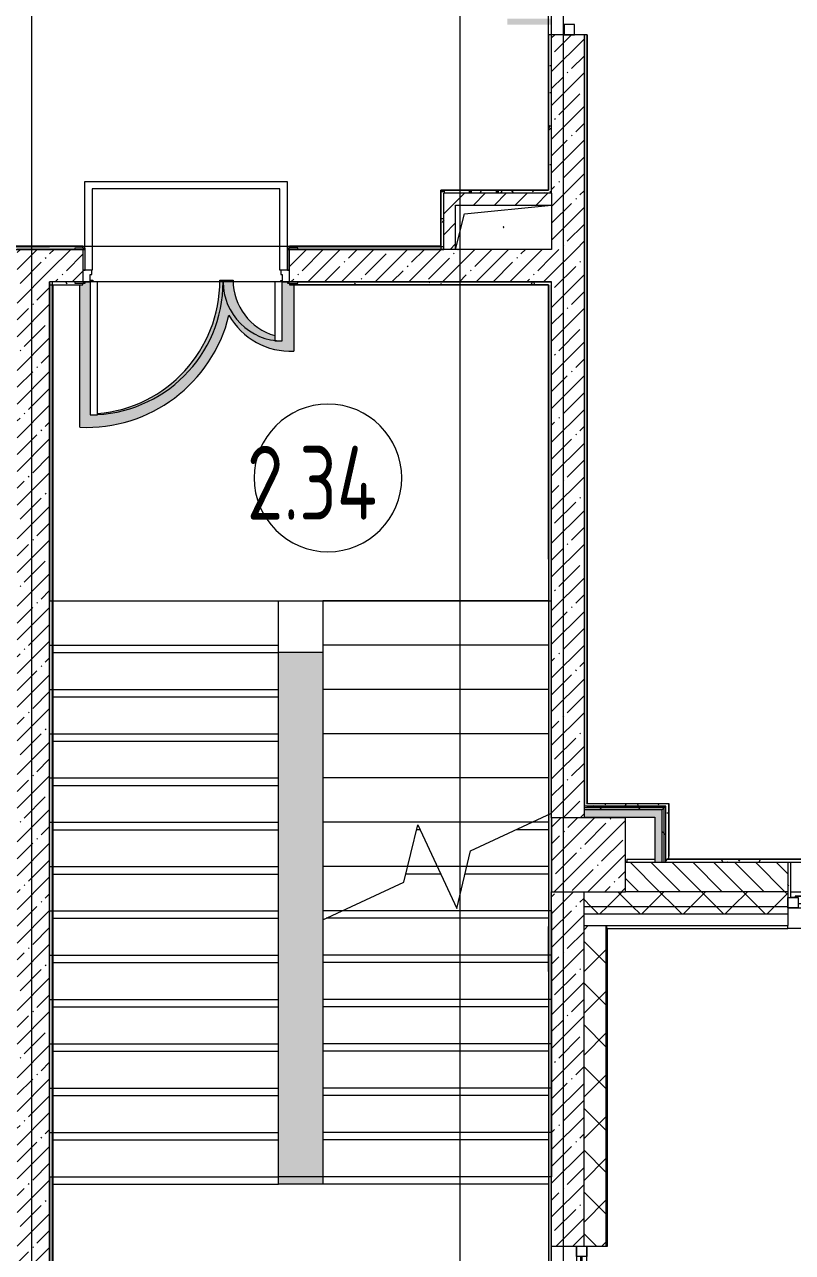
# Model space of a CAD drawing. Header units: millimetres. Extents: x -1113 to 415037, y -3642 to 354837.
# Drawn here: x 220682 to 225883, y 1107 to 9422 of the extents above; entities that cross this region are included whole.
import ezdxf

# ---------------------------------------------------------------- set-up
doc = ezdxf.new("R2010")
doc.units = ezdxf.units.MM
for name, color, linetype, lineweight in [('A-AREA-BNDY', 7, 'Continuous', 5), ('A-AREA-IDEN', 7, 'Continuous', 9), ('A-FLOR', 7, 'Continuous', 9), ('A-GENM', 7, 'Continuous', 9), ('A-GLAZ', 7, 'Continuous', 9), ('A-GLAZ-1', 7, 'Continuous', 5), ('A-GLAZ-CWMG', 7, 'Continuous', 9), ('A-GLAZ-CWMG-1', 7, 'Continuous', 20), ('A-WALL', 7, 'Continuous', 5), ('I-WALL', 7, 'Continuous', 5), ('S-COLS', 7, 'Continuous', 9), ('S-COLS-1', 7, 'Continuous', 5), ('S-STRS', 7, 'Continuous', 9), ('S-STRS-MBND', 7, 'Continuous', 9), ('Оси', 7, 'Continuous', 9)]:
    doc.layers.add(name, color=color, linetype=linetype, lineweight=lineweight)
doc.layers.add('A-AREA-PATT-2', color=7, linetype='Continuous', lineweight=5, true_color=0xcde0ef, transparency=1)
doc.layers.add('A-FLOR-PATT-1', color=7, linetype='Continuous', lineweight=9, true_color=0xeef6ff, transparency=0.5)
for name, color, linetype, lineweight, true_color in [('A-DOOR-1', 7, 'Continuous', 5, 0xc0c0c0), ('A-DOOR-FRAM-1', 7, 'Continuous', 5, 0xc0c0c0), ('A-WALL-1', 9, 'Continuous', 5, 0x808080), ('A-WALL-FNSH-1', 9, 'Continuous', 5, 0x808080)]:
    doc.layers.add(name, color=color, linetype=linetype, lineweight=lineweight, true_color=true_color)
doc.styles.add('СПДС', font='ГОСТ тип А.ttf', dxfattribs={"width": 0.9})
pattern_1 = [(45, (148772.12, -1e-08), (-141.42136, 141.42136), []), (135, (148772.12, -1e-08), (-141.42136, -141.42136), [])]
pattern_2 = [(45, (148772.12, -1e-08), (-114.04925, 114.04925), []), (45, (148886.17, -1e-08), (-114.04925, 114.04925), [201.612, -40.322, 6.706, -33.617])]
pattern_3 = [(45, (148772.12, -1e-08), (-70.71068, 70.71068), [])]
pattern_4 = [(0, (148772.123, -1e-08), (243.84, 60.96), [20.117, -162.763, 20.117, -162.763, -975.36]), (0, (148772.123, -1e-08), (243.84, 60.96), [-365.76, 20.117, -345.643, 20.117, -162.763, -426.72]), (0, (148772.123, -1e-08), (243.84, 60.96), [-914.4, 20.117, -101.803, 20.117, -284.683]), (120, (148863.563, 30.48), (-174.71291, 180.691634), [20.117, -162.763, 20.117, -162.763, -975.36]), (120, (148863.563, 30.48), (-174.71291, 180.691634), [-365.76, 20.117, -345.643, 20.117, -162.763, -426.72]), (120, (148863.563, 30.48), (-174.71291, 180.691634), [-914.4, 20.117, -101.803, 20.117, -284.683]), (240, (148894.043, 152.4), (-69.12709, -241.651634), [20.117, -162.763, 20.117, -162.763, -975.36]), (240, (148894.043, 152.4), (-69.12709, -241.651634), [-365.76, 20.117, -345.643, 20.117, -162.763, -426.72]), (240, (148894.043, 152.4), (-69.12709, -241.651634), [-914.4, 20.117, -101.803, 20.117, -284.683])]
pattern_5 = [(45, (148772.12, -1e-08), (-212.132, 212.132), []), (135, (148772.12, -1e-08), (-212.132, -212.132), [])]

# ---------------------------------------------------------------- blocks, each defined once
blk = doc.blocks.new('BSC_Колонна _Прямоугольная - 500х500-V291-Объем проектирования 2 этажа')
at = {"layer": 'S-COLS-1'}
h = blk.add_hatch(dxfattribs=at)
h.set_pattern_fill('FP_17', color=256, style=0, pattern_type=2)
h.set_pattern_definition([(45, (-75730, -3800), (-114.04925, 114.04925), []), (45, (-75615.95, -3800), (-114.04925, 114.04925), [201.613, -40.323, 6.706, -33.617])])
h.paths.add_polyline_path([(-30, -250), (250, -250), (250, 250), (-250, 250), (-250, -250), (-42.6, -250)])
for p, q in [((250, 250), (-250, 250)), ((-250, 250), (-250, -250)), ((250, -250), (250, 250)), ((-250, -250), (250, -250))]:
    blk.add_line(p, q, dxfattribs=at)
blk = doc.blocks.new('110_Дверь_СКБ_2Ст - Д-1 Лестничная клетка EIS60-24319353-Объем проектирования 2 этажа')
at = {"layer": 'A-DOOR-1'}
for p, q in [((662.5, 1010), (612.5, 1010)), ((612.5, 1010), (612.5, 110)), ((662.5, 110), (662.5, 1010)), ((-637.5, 510), (-637.5, 110)), ((-587.5, 510), (-637.5, 510)), ((-587.5, 110), (-587.5, 510)), ((-637.5, 110), (-587.5, 110)), ((612.5, 110), (662.5, 110))]:
    blk.add_line(p, q, dxfattribs=at)
for centre, radius, start, end in [((662.5, 110), 900, 90, 180), ((-637.5, 110), 400, 360, 90)]:
    blk.add_arc(centre, radius, start, end, dxfattribs=at)
at = {"layer": 'A-DOOR-FRAM-1'}
for p, q in [((-672.5, 118), (-742.5, 118)), ((-742.5, 118), (-742.5, 110)), ((-742.5, 110), (-672.5, 110)), ((-637.5, 110), (-687.5, 110)), ((-687.5, 110), (-687.5, 30)), ((-672.5, 110), (-672.5, 118)), ((-637.5, 60), (-637.5, 110)), ((662.5, 110), (662.5, 60)), ((712.5, 110), (662.5, 110)), ((767.5, 118), (697.5, 118)), ((697.5, 118), (697.5, 110)), ((697.5, 110), (767.5, 110)), ((712.5, 30), (712.5, 110)), ((767.5, 110), (767.5, 118)), ((-687.5, 30), (-627.5, 30)), ((-672.5, 30), (-687.5, 30)), ((-687.5, 30), (-687.5, -110)), ((-672.5, -110), (-672.5, 30)), ((-627.5, 60), (-637.5, 60)), ((-627.5, 30), (-627.5, 60)), ((662.5, 60), (652.5, 60)), ((652.5, 60), (652.5, 30)), ((652.5, 30), (712.5, 30)), ((712.5, 30), (697.5, 30)), ((697.5, 30), (697.5, -110)), ((712.5, -110), (712.5, 30)), ((-672.5, -110), (-742.5, -110)), ((-742.5, -110), (-742.5, -118)), ((-742.5, -118), (-672.5, -118)), ((-687.5, -110), (-672.5, -110)), ((-672.5, -118), (-672.5, -110)), ((697.5, -110), (712.5, -110)), ((767.5, -110), (697.5, -110)), ((697.5, -110), (697.5, -118)), ((697.5, -118), (767.5, -118)), ((767.5, -118), (767.5, -110))]:
    blk.add_line(p, q, dxfattribs=at)
blk = doc.blocks.new('120_Окно_СКБ_1Ст - 120_Окно_СКБ_1Ст 900х2500_h_-19906150-Объем проектирования 2 этажа')
at = {"layer": 'A-GLAZ'}
for p, q in [((-450, -75), (-450, -5)), ((-450, -5), (-380, -5)), ((-380, -75), (-450, -75)), ((-380, -75), (-400, -75)), ((-400, -75), (-400, -85)), ((-380, -5), (-380, -75)), ((380, -35), (-380, -35)), ((-380, -35), (-380, -75)), ((-330, -85), (-330, -35)), ((330, -85), (330, -35)), ((380, -75), (380, -5)), ((380, -5), (450, -5)), ((380, -75), (380, -35)), ((450, -75), (380, -75)), ((400, -75), (380, -75)), ((400, -85), (400, -75)), ((450, -5), (450, -75)), ((-400, -85), (400, -85)), ((400, -85), (-400, -85))]:
    blk.add_line(p, q, dxfattribs=at)
at = {"layer": 'A-GLAZ-1'}
for p, q in [((450, -5), (-450, -5)), ((-430, -75), (-400, -75)), ((-330, -55), (330, -55)), ((330, -65), (-330, -65)), ((400, -75), (430, -75))]:
    blk.add_line(p, q, dxfattribs=at)
blk = doc.blocks.new('GM_Отверстие прямоугольное _в плите_ - Отверстие-22247289-Объем проектирования 2 этажа')
at = {"layer": 'A-GENM'}
for p, q in [((-325, -150), (-265, 90)), ((-265, 90), (325, 150))]:
    blk.add_line(p, q, dxfattribs=at)
for start, end in [(360, 180), (180, 360)]:
    blk.add_arc((0, 0), 2.5, start, end, dxfattribs=at)
blk = doc.blocks.new('120_Окно_СКБ_1Ст - 120_Окно_СКБ_1Ст 800х2500 EI30-23532001-Объем проектирования 2 этажа')
at = {"layer": 'A-GLAZ'}
for p, q in [((-400, -127), (-400, -57)), ((-400, -57), (-330, -57)), ((-330, -57), (-330, -127)), ((330, -127), (330, -57)), ((330, -57), (400, -57)), ((400, -57), (400, -127)), ((-330, -127), (-400, -127)), ((400, -127), (330, -127))]:
    blk.add_line(p, q, dxfattribs=at)
at = {"layer": 'A-GLAZ-1'}
for p, q in [((400, -57), (-400, -57)), ((-400, -127), (400, -127)), ((330, -87), (-330, -87)), ((330, -97), (-330, -97))]:
    blk.add_line(p, q, dxfattribs=at)
blk = doc.blocks.new('Прямоугольный импост - 50 x 70 мм-31701779-Объем проектирования 2 этажа')
at = {"layer": 'A-GLAZ-CWMG-1'}
for p, q in [((0, 35), (-70, 35)), ((-70, 35), (-70, -35)), ((0, -35), (0, 35)), ((-70, -35), (0, -35))]:
    blk.add_line(p, q, dxfattribs=at)
blk = doc.blocks.new('Марка_Помещения - Номер-25198446-Объем проектирования 2 этажа')
at = {"layer": 'A-AREA-IDEN'}
for start, end in [(360, 180), (180, 360)]:
    blk.add_arc((0, 0), 2.5, start, end, dxfattribs=at)

msp = doc.modelspace()

# ---------------------------------------------------------------- hatches: boundary and pattern name
at = {"layer": 'A-AREA-PATT-2'}
h = msp.add_hatch(color=256, dxfattribs=at)
h.paths.add_polyline_path([(222402.1, 1569.7), (222702.1, 1569.7), (222702.1, 5170), (222402.1, 5169.7), (222402.1, 1860)])
h.paths.add_polyline_path([(224239.8, 5170), (224242.1, 5170), (224242.1, 5437), (224232.1, 5437), (224232.1, 5170)])
at = {"layer": 'A-FLOR-PATT-1'}
h = msp.add_hatch(color=256, dxfattribs=at)
h.paths.add_polyline_path([(198527.1, 7900), (198567.1, 7900), (198567.1, 8230), (198527.1, 8230)])
h.paths.add_polyline_path([(197307.4, 7900), (197312.1, 7900), (197312.1, 8725), (197272.1, 8725), (197272.1, 7900)])
h.paths.add_polyline_path([(189658.1, 7900), (189698.1, 7900), (189698.1, 8230), (189658.1, 8230), (189658.1, 7920)])
h.paths.add_polyline_path([(206273.1, 7900), (206313.1, 7900), (206313.1, 8725), (206273.1, 8725), (206273.1, 7920)])
h.paths.add_polyline_path([(188403.1, 7900), (188443.1, 7900), (188443.1, 8725), (188403.1, 8725), (188403.1, 8043.3)])
h.paths.add_polyline_path([(207568.1, 7900), (207568.1, 8230), (207528.1, 8230), (207528.1, 7900)])
h.paths.add_polyline_path([(223953.1, 9422.3), (224252.1, 9422.3), (224252.1, 9462.3), (223953.1, 9462.3)])
h.paths.add_polyline_path([(224191.5, 10682.3), (224252.1, 10682.3), (224252.1, 10722.3), (223453.1, 10722.3), (223453.1, 10682.3), (223522.1, 10682.3)])
msp.add_hatch(color=256, dxfattribs=at).paths.add_polyline_path([(221055.9, 6695.1), (221161.2, 6696), (221265.8, 6708), (221368.5, 6731), (221468.3, 6764.8), (221563.9, 6808.9), (221654.3, 6862.8), (221738.6, 6926), (221815.6, 6997.8), (221884.7, 7077.3), (221950.3, 7173.4), (221995.8, 7255.9), (222036.5, 7352.9), (222066.8, 7453.8), (222118.2, 7381.2), (222160.4, 7335.9), (222219.9, 7289.4), (222289.9, 7251.5), (222357, 7227.1), (222431.2, 7212.9), (222506.6, 7210.5), (222506.6, 7660), (222477.1, 7660), (222477.1, 7672), (222462.1, 7672), (222462.1, 7680), (222427.1, 7680), (222427.1, 7280), (222377.1, 7280), (222377.1, 7317.4), (222351.6, 7324.2), (222286, 7355.6), (222234.2, 7391.9), (222186, 7439.9), (222147, 7495.6), (222118.2, 7557.2), (222100.6, 7622.9), (222095.6, 7680), (222004.5, 7680), (221999, 7584.9), (221980.7, 7480.6), (221950.3, 7379.2), (221908.3, 7282), (221855.2, 7190.3), (221791.8, 7105.5), (221718.9, 7028.7), (221637.5, 6961), (221537.2, 6897.5), (221445.5, 6853.2), (221354.1, 6820.5), (221250.9, 6796.8), (221177.1, 6788.7), (221177.1, 6780), (221127.1, 6780), (221127.1, 7680), (221092.1, 7680), (221092.1, 7672), (221077.1, 7672), (221077.1, 7660), (221055.9, 7660), (221055.9, 6747.6)])
at = {"layer": 'A-WALL'}
h = msp.add_hatch(dxfattribs=at)
h.set_pattern_fill('FP_2', color=256, style=0, pattern_type=2)
h.set_pattern_definition([(135, (148772.12, -1e-08), (-70.71068, -70.71068), [])])
h.paths.add_polyline_path([(229107.7, 3550), (229122.1, 3550), (229122.1, 3750), (228852.1, 3750), (228852.1, 3550)])
h.paths.add_polyline_path([(224762.1, 3550), (225852.1, 3550), (225852.1, 3750), (224752.1, 3750), (224752.1, 3550)])
h.paths.add_polyline_path([(227952.1, 3550), (227952.1, 3750), (226752.1, 3750), (226752.1, 3550), (227662.3, 3550)])
h = msp.add_hatch(dxfattribs=at)
h.set_pattern_fill('FP_24', color=256, style=0, pattern_type=2)
h.set_pattern_definition(pattern_1)
h.paths.add_polyline_path([(232972.1, 3450), (233472.1, 3450), (233472.1, 3550), (232892.1, 3550), (232892.1, 3450), (232952.1, 3450)])
h.paths.add_polyline_path([(230192.1, 3450), (230192.1, 3550), (228852.1, 3550), (228852.1, 3450), (229622.1, 3450)])
h.paths.add_polyline_path([(226752.1, 3450), (227952.1, 3450), (227952.1, 3550), (226752.1, 3550)])
h.paths.add_polyline_path([(224762.1, 3450), (225852.1, 3450), (225852.1, 3550), (224472.1, 3550), (224472.1, 3450), (224752.1, 3450)])
h = msp.add_hatch(dxfattribs=at)
h.set_pattern_fill('FP_24', color=256, style=0, pattern_type=2)
h.set_pattern_definition(pattern_1)
h.paths.add_polyline_path([(233481.4, 3400), (233572.1, 3400), (233572.1, 3450), (232892.1, 3450), (232892.1, 3400), (233472.1, 3400)])
h.paths.add_polyline_path([(230192.1, 3400), (230192.1, 3450), (228852.1, 3450), (228852.1, 3400), (229622.1, 3400)])
h.paths.add_polyline_path([(227952.1, 3400), (227952.1, 3450), (226752.1, 3450), (226752.1, 3400), (227662.3, 3400)])
h.paths.add_polyline_path([(224652.1, 3400), (225852.1, 3400), (225852.1, 3450), (224472.1, 3450), (224472.1, 3400), (224625.1, 3400)])
h = msp.add_hatch(dxfattribs=at)
h.set_pattern_fill('FP_24', color=256, style=0, pattern_type=2)
h.set_pattern_definition(pattern_1)
h.paths.add_polyline_path([(224622.1, -250), (224622.1, 350), (224472.1, 350), (224472.1, -250), (224582.5, -250)])
h.paths.add_polyline_path([(224472.1, 1150), (224622.1, 1150), (224622.1, 3320), (224472.1, 3320), (224472.1, 2645.4)])
at = {"layer": 'I-WALL'}
h = msp.add_hatch(dxfattribs=at)
h.set_pattern_fill('FP_191', color=256, style=0, pattern_type=2)
h.set_pattern_definition(pattern_4)
h.paths.add_polyline_path([(224252.1, 8300), (224252.1, 9352.3), (224232.1, 9352.3), (224232.1, 8301)])
h.paths.add_polyline_path([(224252.1, 10792.3), (224252.1, 10900), (224232.1, 10900), (224232.1, 10792.3)])
h = msp.add_hatch(dxfattribs=at)
h.set_pattern_fill('FP_1', color=256, style=0, pattern_type=2)
h.set_pattern_definition(pattern_2)
h.paths.add_polyline_path([(224252.1, 7900), (224472.1, 7900), (224472.1, 9352.3), (224252.1, 9352.3), (224252.1, 8200)])
h.paths.add_polyline_path([(224472.1, 10792.3), (224472.1, 10900), (224252.1, 10900), (224252.1, 10792.3), (224429, 10792.3)])
h = msp.add_hatch(dxfattribs=at)
h.set_pattern_fill('FP_191', color=256, style=0, pattern_type=2)
h.set_pattern_definition(pattern_4)
h.paths.add_polyline_path([(224472.1, 4130), (224492.1, 4130), (224492.1, 4145), (224472.4, 4130.2)])
h.paths.add_polyline_path([(224472.1, 4130), (224492.1, 4146), (224492.1, 9352.3), (224472.1, 9352.3), (224472.1, 4145)])
h.paths.add_polyline_path([(224472.1, 10792.3), (224492.1, 10792.3), (224492.1, 10879), (224472.1, 10900), (224472.1, 10829.8)])
h.paths.add_polyline_path([(224492.1, 10880), (224492.1, 10900), (224472.1, 10900)])
h = msp.add_hatch(dxfattribs=at)
h.set_pattern_fill('FP_191', color=256, style=0, pattern_type=2)
h.set_pattern_definition(pattern_4)
h.paths.add_polyline_path([(224232.1, 8280), (224252.1, 8280), (224252.1, 8300), (223502.1, 8300), (223502.1, 8280), (224193.5, 8280)])
h = msp.add_hatch(dxfattribs=at)
h.set_pattern_fill('FP_191', color=256, style=0, pattern_type=2)
h.set_pattern_definition(pattern_4)
h.paths.add_polyline_path([(223522.1, 7900), (223522.1, 8280), (223502.1, 8279.4), (223502.1, 7919), (223518.4, 7903.5)])
h = msp.add_hatch(dxfattribs=at)
h.set_pattern_fill('FP_22', color=256, style=0, pattern_type=2)
h.set_pattern_definition(pattern_3)
h.paths.add_polyline_path([(223602.1, 7900), (223602.1, 8280), (223522.1, 8280), (223522.1, 7900)])
h = msp.add_hatch(dxfattribs=at)
h.set_pattern_fill('FP_22', color=256, style=0, pattern_type=2)
h.set_pattern_definition(pattern_3)
h.paths.add_polyline_path([(223949.9, 8200), (224252.1, 8200), (224252.1, 8280), (223602.1, 8280), (223602.1, 8200)])
h = msp.add_hatch(dxfattribs=at)
h.set_pattern_fill('FP_191', color=256, style=0, pattern_type=2)
h.set_pattern_definition(pattern_4)
h.paths.add_polyline_path([(223516.4, 7900), (223522.1, 7900), (223501.1, 7920), (222477.1, 7920), (222477.1, 7908), (222532.1, 7908), (222532.1, 7900), (223502.1, 7900)])
h.paths.add_polyline_path([(221022.1, 7900), (221023.1, 7908), (221077.1, 7908), (221077.1, 7920), (220507.1, 7920), (220507.1, 7908), (220537.1, 7908), (220537.1, 7900), (220872.1, 7900)])
h.paths.add_polyline_path([(219092.1, 7900), (219377.1, 7900), (219377.1, 7908), (219407.1, 7908), (219407.1, 7920), (218132.6, 7920), (218132.6, 7908), (218162.6, 7908), (218162.6, 7900), (218989.4, 7900)])
h.paths.add_polyline_path([(214402.1, 7900), (214697.1, 7900.9), (214697.1, 7908), (214727.1, 7908), (214727.1, 7920), (208703.1, 7920), (208703.1, 7900), (214182.1, 7900)])
h.paths.add_polyline_path([(216098.5, 7900), (217002.6, 7900), (217002.6, 7908), (217032.6, 7908), (217032.6, 7920), (215827.1, 7920), (215827.1, 7908), (215857.1, 7908), (215857.1, 7900), (215990.9, 7900)])
h.paths.add_polyline_path([(206203.1, 7900), (206203.1, 7920), (199702.1, 7920), (199702.1, 7900), (205980.2, 7900)])
h.paths.add_polyline_path([(196682.1, 7900), (197202.1, 7900), (197202.1, 7920), (190833.1, 7920), (190833.1, 7900), (196182.1, 7900)])
h.paths.add_polyline_path([(187532.1, 7900), (188333.1, 7900), (188333.1, 7920), (187532.1, 7919), (187512.6, 7900)])
h.paths.add_polyline_path([(187512.1, 7900), (187522.1, 7910), (187512.1, 7920), (187512.1, 7914.3)])
h = msp.add_hatch(dxfattribs=at)
h.set_pattern_fill('FP_1', color=256, style=0, pattern_type=2)
h.set_pattern_definition(pattern_2)
h.paths.add_polyline_path([(220852.1, 120), (220852.1, 7900), (220632.1, 7900), (220632.1, 120), (220830.2, 120)])
h = msp.add_hatch(dxfattribs=at)
h.set_pattern_fill('FP_1', color=256, style=0, pattern_type=2)
h.set_pattern_definition(pattern_2)
h.paths.add_polyline_path([(220872.1, 7680), (221077.1, 7680), (221077.1, 7900), (220852.1, 7900), (220852.1, 7680)])
h.paths.add_polyline_path([(222477.1, 7680), (224252.1, 7680), (224252.1, 7900), (222477.1, 7900), (222477.1, 7730)])
h = msp.add_hatch(dxfattribs=at)
h.set_pattern_fill('FP_1', color=256, style=0, pattern_type=2)
h.set_pattern_definition(pattern_2)
h.paths.add_polyline_path([(224427.5, -100), (224472.1, -100), (224472.1, 350), (224252.1, 350), (224252.1, -100)])
h.paths.add_polyline_path([(224472.1, 1150), (224472.1, 3550), (224252.1, 3550), (224252.1, 1150)])
h.paths.add_polyline_path([(224252.1, 4050), (224472.1, 4050), (224472.1, 7900), (224252.1, 7900), (224252.1, 4696.5)])
h = msp.add_hatch(dxfattribs=at)
h.set_pattern_fill('FP_191', color=256, style=0, pattern_type=2)
h.set_pattern_definition(pattern_4)
h.paths.add_polyline_path([(222532.1, 7660), (224252.1, 7660), (224252.1, 7680), (222532.1, 7679.4), (222532.1, 7672), (222477.1, 7672), (222477.1, 7660), (222497.1, 7660)])
h.paths.add_polyline_path([(221077.1, 7660), (221077.1, 7672), (221022.1, 7672), (221022.1, 7680), (220852.1, 7680), (220872.1, 7660), (221059, 7660)])
h = msp.add_hatch(dxfattribs=at)
h.set_pattern_fill('FP_191', color=256, style=0, pattern_type=2)
h.set_pattern_definition(pattern_4)
h.paths.add_polyline_path([(220852.1, 120), (220872.1, 120), (220871.2, 7660), (220852.1, 7680), (220852.1, 515.5)])
h = msp.add_hatch(dxfattribs=at)
h.set_pattern_fill('FP_191', color=256, style=0, pattern_type=2)
h.set_pattern_definition(pattern_4)
h.paths.add_polyline_path([(224252.1, 130), (224252.1, 275), (224245.3, 275), (224252.1, 350), (224252.1, 7660), (224232.1, 7659), (224232.1, 130)])
h = msp.add_hatch(dxfattribs=at)
h.set_pattern_fill('FP_192', color=256, style=0, pattern_type=2)
h.set_pattern_definition(pattern_5)
h.paths.add_polyline_path([(225019, 4117.5), (225026.5, 4117.5), (225026.5, 4125), (224951.5, 4125.7), (224472.1, 4129.4), (224472.1, 4117.5), (225014, 4117.5)])
h = msp.add_hatch(dxfattribs=at)
h.set_pattern_fill('FP_192', color=256, style=0, pattern_type=2)
h.set_pattern_definition(pattern_5)
h.paths.add_polyline_path([(225014, 4105), (225014, 4117.5), (224472.1, 4117.5), (224472.1, 4105), (225006.5, 4105)])
for points in [[(224752.1, 4055), (225001.5, 4055), (225001.5, 4105), (224472.1, 4105), (224472.1, 4055), (224492.1, 4055)], [(225001.5, 3750), (225001.5, 4055), (224951.5, 4055), (224951.5, 3750)]]:
    msp.add_hatch(color=256, dxfattribs=at).paths.add_polyline_path(points)
h = msp.add_hatch(dxfattribs=at)
h.set_pattern_fill('FP_191', color=256, style=0, pattern_type=2)
h.set_pattern_definition(pattern_4)
h.paths.add_polyline_path([(225021.5, 4125), (225026.5, 4125), (225026.5, 4145), (224492.1, 4145), (224492.1, 4130), (225021.6, 4125)])
h = msp.add_hatch(dxfattribs=at)
h.set_pattern_fill('FP_192', color=256, style=0, pattern_type=2)
h.set_pattern_definition(pattern_5)
h.paths.add_polyline_path([(225014, 3750), (225014, 4105), (225001.5, 4105), (225001.5, 3750)])
h = msp.add_hatch(dxfattribs=at)
h.set_pattern_fill('FP_192', color=256, style=0, pattern_type=2)
h.set_pattern_definition(pattern_5)
h.paths.add_polyline_path([(225014, 3750), (225026.5, 3750), (225026.5, 4117.5), (225014, 4117.5), (225014, 3770)])
h = msp.add_hatch(dxfattribs=at)
h.set_pattern_fill('FP_191', color=256, style=0, pattern_type=2)
h.set_pattern_definition(pattern_4)
h.paths.add_polyline_path([(225026.5, 3770), (225046.5, 3771), (225046.5, 4145), (225026.5, 4145), (225026.5, 3771)])
h = msp.add_hatch(dxfattribs=at)
h.set_pattern_fill('FP_191', color=256, style=0, pattern_type=2)
h.set_pattern_definition(pattern_4)
h.paths.add_polyline_path([(229107.7, 3750), (229112.1, 3750), (229112.1, 3770), (225026.5, 3770), (225026.5, 3750), (228746.4, 3750)])
h = msp.add_hatch(dxfattribs=at)
h.set_pattern_fill('FP_191', color=256, style=0, pattern_type=2)
h.set_pattern_definition(pattern_4)
h.paths.add_polyline_path([(225872.1, 3510), (225872.1, 3750), (225852.1, 3750), (225852.1, 3510)])

# ---------------------------------------------------------------- linework, layer by layer
at = {"layer": 'A-AREA-BNDY', "flags": 128}
msp.add_lwpolyline([(187533.1, 7921), (214052.1, 7921), (220852.1, 7921), (223501.1, 7921), (223501.1, 8301), (224231.1, 8301), (224231.1, 10879), (222787.3, 10879), (222787.3, 10868.5), (222468.1, 10868.5), (222286.6, 10868.5), (215723.6, 10868.5), (215563.1, 10868.5), (215557.6, 10868.5), (215542.1, 10868.5), (215068.1, 10868.5), (215068.1, 10879), (210711.1, 10879)], dxfattribs=at)
at = {"layer": 'A-FLOR'}
for p, q in [((224252.1, 9352.3), (224252.1, 10792.3)), ((221090.4, 8360.1), (222460.4, 8360.1)), ((221090.4, 7908), (221090.4, 8360.1)), ((222460.4, 8360.1), (222460.4, 7760.1)), ((222410.4, 8310.1), (221140.4, 8310.1)), ((221140.4, 8310.1), (221140.4, 7760.1)), ((222410.4, 7760.1), (222410.4, 8310.1)), ((221140.4, 7760.1), (221092.1, 7760.1)), ((222460.4, 7760.1), (222410.4, 7760.1)), ((221055.9, 6695.1), (221055.9, 7660)), ((221127.1, 7692.1), (221145.6, 7692.1)), ((222427.1, 7680), (221127.1, 7680)), ((221145.6, 7692.1), (221145.6, 7680)), ((222005.1, 7690.6), (222094.7, 7690.6)), ((222417.3, 7680), (222417.3, 7689.1)), ((222417.3, 7689.1), (222427.1, 7689.1)), ((222506.6, 7660), (222506.6, 7210.5)), ((222702.1, 5520), (222702.1, 5170)), ((222702.1, 5170), (222402.1, 5170)), ((225046.5, 4145), (224492.1, 4145)), ((225046.5, 3771), (225046.5, 4145)), ((224762.1, 3750), (224752.1, 3750))]:
    msp.add_line(p, q, dxfattribs=at)
for centre, radius, start, end in [((221100.1, 7689.1), 905, 274.89327, 0.09571), ((221100.1, 7689.1), 905, 274.89327, 0.09571), ((222484.5, 7690.6), 389.8, 180, 253.95631), ((222484.5, 7690.6), 389.8, 180, 253.95631), ((221100.1, 7689.1), 995, 267.45356, 346.31888), ((221100.1, 7689.1), 995, 267.45356, 346.31888), ((222484.2, 7689.1), 479.2, 209.41362, 272.67589), ((222484.2, 7689.1), 479.2, 209.41362, 272.67589)]:
    msp.add_arc(centre, radius, start, end, dxfattribs=at)
at = {"layer": 'A-WALL'}
for p, q in [((224252.1, 8280), (224252.1, 9352.3)), ((224492.1, 9352.3), (224492.1, 4145)), ((224232.1, 8300), (223502.1, 8300)), ((220852.1, 7921), (220852.1, 7920)), ((221077.1, 7920), (220852.1, 7920)), ((222477.1, 7920), (223522.1, 7920)), ((224252.1, 7900), (222532.1, 7900)), ((222532.1, 7900), (223522.1, 7900)), ((220852.1, 120), (220852.1, 7680)), ((221022.1, 7680), (220852.1, 7680)), ((220872.5, 7659), (220872.1, 7659)), ((224232.1, 7660), (222477.1, 7660)), ((222532.1, 7680), (224252.1, 7680)), ((224232.1, 7659), (224231.1, 7659)), ((224252.1, 4050), (224252.1, 7680)), ((225014, 4117.5), (224472.1, 4117.5)), ((225001.5, 4105), (224472.1, 4105)), ((225001.5, 3750), (225001.5, 4105)), ((225014, 3750), (225014, 4117.5)), ((224252.1, 350), (224252.1, 3550)), ((224472.1, 1150), (224472.1, 3550)), ((225852.1, 3550), (224752.1, 3550)), ((225872.1, 3550), (226732.1, 3550)), ((224472.1, 3450), (225852.1, 3450)), ((224472.1, 3400), (225852.1, 3400)), ((224472.1, 3320), (225852.1, 3320)), ((224622.1, 1150), (224622.1, 3320)), ((224625.1, 1150), (224625.1, 3320)), ((224630.1, 3300), (224625.1, 3300)), ((226752.1, 3300), (225852.1, 3300))]:
    msp.add_line(p, q, dxfattribs=at)
at = {"layer": 'A-WALL-1'}
for p, q in [((224492.1, 9352.3), (224232.1, 9352.3)), ((224472.1, 9352.3), (224472.1, 4050)), ((224252.1, 8280), (223522.1, 8280)), ((223522.1, 7900), (223522.1, 8280)), ((224232.1, 8301), (224232.1, 8300)), ((224252.1, 8280), (224252.1, 7900)), ((223602.1, 7900), (223602.1, 8200)), ((223602.1, 8200), (224252.1, 8200)), ((220537.1, 7900), (221022.1, 7900)), ((221022.1, 7900), (220632.1, 7900)), ((221077.1, 7908), (221077.1, 7920)), ((222477.1, 7920), (222477.1, 7908)), ((223502.1, 7920), (223502.1, 7900)), ((220852.1, 7660), (221077.1, 7660)), ((220872.1, 120), (220872.1, 7680)), ((221077.1, 7660), (221077.1, 7672)), ((222477.1, 7672), (222477.1, 7660)), ((224232.1, 7660), (224232.1, 130)), ((225026.5, 4130), (224472.1, 4130)), ((224492.1, 4130), (224492.1, 4125)), ((224492.1, 4125), (225026.5, 4125)), ((225026.5, 3750), (225026.5, 4130)), ((224472.1, 4055), (224951.5, 4055)), ((224951.5, 4055), (224951.5, 3750)), ((224752.1, 3750), (229122.1, 3750)), ((224951.5, 3750), (225026.5, 3750)), ((225026.5, 3770), (225046.5, 3770)), ((225046.5, 3770), (225046.5, 3771)), ((225852.1, 3750), (225852.1, 3320)), ((225872.1, 3510), (225872.1, 3750)), ((225852.1, 3510), (225872.1, 3510)), ((224252.1, 1150), (224622.1, 1150))]:
    msp.add_line(p, q, dxfattribs=at)
at = {"layer": 'A-WALL-FNSH-1'}
for p, q in [((224232.1, 9352.3), (224231.1, 9352.3)), ((224231.1, 9352.3), (224231.1, 8301)), ((224232.1, 8301), (224232.1, 9352.3)), ((224493.1, 9352.3), (224492.1, 9352.3)), ((224493.1, 4146), (224493.1, 9352.3)), ((223501.1, 8301), (223501.1, 7921)), ((223501.1, 8301), (224232.1, 8301)), ((223502.1, 7920), (223502.1, 8300)), ((221077.1, 7921), (220507.1, 7921)), ((220507.1, 7920), (220852.1, 7920)), ((221077.1, 7920), (221077.1, 7921)), ((223501.1, 7921), (222477.1, 7921)), ((222477.1, 7921), (222477.1, 7920)), ((220873.1, 139), (220873.1, 7659)), ((220873.5, 7659), (221077.1, 7659)), ((221077.1, 7659), (221077.1, 7660)), ((222477.1, 7660), (222477.1, 7659)), ((222477.1, 7659), (224231.1, 7659)), ((224231.1, 5801), (224231.1, 3315.1)), ((224232.1, 5439.2), (224231.1, 5439.2)), ((224231.1, 5400.6), (224232.1, 5400.6)), ((225047.5, 4146), (224493.1, 4146)), ((225047.5, 3790.5), (225047.5, 4146)), ((225046.5, 3790.5), (225047.5, 3790.5)), ((229101.1, 3771), (225046.5, 3771)), ((225046.5, 3770), (228852.1, 3770)), ((225873.1, 3510), (225873.1, 3750)), ((225872.1, 3510), (225873.1, 3510)), ((224231.1, 3315.1), (224232.1, 3315.1)), ((224630.1, 3300), (225852.1, 3300)), ((224630.1, 1150), (224630.1, 3300)), ((225852.1, 3300), (225852.1, 3320)), ((224232.1, 3009.6), (224231.1, 3009.6)), ((224231.1, 3009.6), (224231.1, 351)), ((224622.1, 1150), (224630.1, 1150))]:
    msp.add_line(p, q, dxfattribs=at)
at = {"layer": 'I-WALL'}
for p, q in [((220873.5, 7659), (220872.5, 7659)), ((220872.5, 130), (220872.5, 7659)), ((220873.5, 7659), (220873.5, 130)), ((224231.1, 5801), (224231.1, 7660)), ((224231.1, 6230), (224232.1, 6230)), ((224232.1, 6230), (224231.1, 6230)), ((224232.1, 5801), (224231.1, 5801)), ((220873.5, 5693), (220872.1, 5693)), ((224762.1, 3770), (224951.5, 3770)), ((224762.1, 3770), (224762.1, 3750)), ((224231.1, 3009.6), (224231.1, 3315.1)), ((220872.5, 1630.5), (220873.5, 1630.5)), ((220872.5, 1310), (220873.5, 1310))]:
    msp.add_line(p, q, dxfattribs=at)
at = {"layer": 'S-STRS'}
for p, q in [((222004.5, 7680), (221177.1, 7680)), ((222095.6, 7680), (222004.5, 7680)), ((222377.1, 7680), (222095.6, 7680)), ((222402.1, 5520), (222702.1, 5520)), ((222402.1, 5169.7), (222402.1, 5520)), ((224232.1, 5520), (222702.1, 5520)), ((222702.1, 5520), (222702.1, 5220)), ((224232.1, 5520), (222702.1, 5520)), ((222702.1, 5520), (222702.1, 5469.7)), ((222702.1, 5469.7), (222702.1, 5170)), ((220872.1, 5169.7), (222402.1, 5169.7)), ((220872.1, 5169.7), (222402.1, 5169.7)), ((222402.1, 4869.7), (222402.1, 5169.7)), ((222702.1, 5220), (222702.1, 4920)), ((224232.1, 5220), (222702.1, 5220)), ((224232.1, 5220), (222702.1, 5220)), ((222702.1, 4920), (222702.1, 4620)), ((224232.1, 4920), (222702.1, 4920)), ((224232.1, 4920), (222702.1, 4920)), ((220872.1, 4869.7), (222402.1, 4869.7)), ((220872.1, 4869.7), (222402.1, 4869.7)), ((222402.1, 4569.7), (222402.1, 4869.7)), ((222702.1, 4620), (222702.1, 4320)), ((224232.1, 4620), (222702.1, 4620)), ((224232.1, 4620), (222702.1, 4620)), ((220872.1, 4569.7), (222402.1, 4569.7)), ((220872.1, 4569.7), (222402.1, 4569.7)), ((222402.1, 4269.7), (222402.1, 4569.7)), ((220872.1, 4269.7), (222402.1, 4269.7)), ((220872.1, 4269.7), (222402.1, 4269.7)), ((222402.1, 3969.7), (222402.1, 4269.7)), ((222702.1, 4320), (222702.1, 4020)), ((224232.1, 4320), (222702.1, 4320)), ((224232.1, 4320), (222702.1, 4320)), ((222702.1, 4020), (222702.1, 3720)), ((224120.5, 4020), (222702.1, 4020)), ((224120.5, 4020), (222702.1, 4020)), ((220872.1, 3969.7), (222402.1, 3969.7)), ((220872.1, 3969.7), (222402.1, 3969.7)), ((222402.1, 3669.7), (222402.1, 3969.7)), ((223360.7, 3969.7), (223336.9, 3969.7)), ((223360.7, 3969.7), (223336.9, 3969.7)), ((224232.1, 3969.7), (224012.6, 3969.7)), ((224232.1, 3969.7), (224012.6, 3969.7)), ((220872.1, 3669.7), (222402.1, 3669.7)), ((220872.1, 3669.7), (222402.1, 3669.7)), ((222402.1, 3369.7), (222402.1, 3669.7)), ((222702.1, 3720), (222702.1, 3420)), ((223276.2, 3720), (222702.1, 3720)), ((223276.2, 3720), (222702.1, 3720)), ((223500.6, 3669.7), (223264, 3669.7)), ((223500.6, 3669.7), (223264, 3669.7)), ((223678, 3720), (223477.1, 3720)), ((223678, 3720), (223477.1, 3720)), ((224232.1, 3669.7), (223665.8, 3669.7)), ((224232.1, 3669.7), (223665.8, 3669.7)), ((222702.1, 3420), (222702.1, 3358.6)), ((222833.8, 3420), (222702.1, 3420)), ((222833.8, 3420), (222702.1, 3420)), ((220872.1, 3369.7), (222402.1, 3369.7)), ((220872.1, 3369.7), (222402.1, 3369.7)), ((222402.1, 3069.7), (222402.1, 3369.7)), ((222702.1, 3358.6), (222702.1, 3069.7)), ((224232.1, 3369.7), (222725.9, 3369.7)), ((224232.1, 3369.7), (222725.9, 3369.7)), ((220872.1, 3069.7), (222402.1, 3069.7)), ((220872.1, 3069.7), (222402.1, 3069.7)), ((222402.1, 2769.7), (222402.1, 3069.7)), ((222702.1, 3069.7), (222702.1, 2769.7)), ((224232.1, 3069.7), (222702.1, 3069.7)), ((224232.1, 3069.7), (222702.1, 3069.7)), ((220872.1, 2769.7), (222402.1, 2769.7)), ((220872.1, 2769.7), (222402.1, 2769.7)), ((222402.1, 2469.7), (222402.1, 2769.7)), ((222702.1, 2769.7), (222702.1, 2469.7)), ((224232.1, 2769.7), (222702.1, 2769.7)), ((224232.1, 2769.7), (222702.1, 2769.7)), ((220872.1, 2469.7), (222402.1, 2469.7)), ((220872.1, 2469.7), (222402.1, 2469.7)), ((222402.1, 2169.7), (222402.1, 2469.7)), ((222702.1, 2469.7), (222702.1, 2169.7)), ((224232.1, 2469.7), (222702.1, 2469.7)), ((224232.1, 2469.7), (222702.1, 2469.7)), ((220872.1, 2169.7), (222402.1, 2169.7)), ((220872.1, 2169.7), (222402.1, 2169.7)), ((222402.1, 1869.7), (222402.1, 2169.7)), ((222702.1, 2169.7), (222702.1, 1869.7)), ((224232.1, 2169.7), (222702.1, 2169.7)), ((224232.1, 2169.7), (222702.1, 2169.7)), ((220872.1, 1869.7), (222402.1, 1869.7)), ((220872.1, 1869.7), (222402.1, 1869.7)), ((222402.1, 1569.7), (222402.1, 1869.7)), ((222702.1, 1869.7), (222702.1, 1569.7)), ((224232.1, 1869.7), (222702.1, 1869.7)), ((224232.1, 1869.7), (222702.1, 1869.7)), ((220872.1, 1569.7), (222402.1, 1569.7)), ((220872.1, 1569.7), (222402.1, 1569.7)), ((222702.1, 1569.7), (222402.1, 1569.7)), ((224232.1, 1569.7), (222702.1, 1569.7)), ((224232.1, 1569.7), (222702.1, 1569.7))]:
    msp.add_line(p, q, dxfattribs=at)
at = {"layer": 'S-STRS-MBND'}
for p, q in [((224252.1, 7680), (220852.1, 7680)), ((220852.1, 7680), (220852.1, 5520)), ((224252.1, 5520), (224252.1, 7680)), ((220852.1, 5520), (222402.1, 5520)), ((220852.1, 1620), (220852.1, 5520)), ((220852.1, 5520), (222402.1, 5520)), ((222402.1, 5520), (224252.1, 5520)), ((222402.1, 1620), (222402.1, 5520)), ((220852.1, 5220), (222402.1, 5220)), ((220852.1, 5220), (222402.1, 5220)), ((220852.1, 4920), (222402.1, 4920)), ((220852.1, 4920), (222402.1, 4920)), ((220852.1, 4620), (222402.1, 4620)), ((220852.1, 4620), (222402.1, 4620)), ((220852.1, 4320), (222402.1, 4320)), ((220852.1, 4320), (222402.1, 4320)), ((223703.7, 3825.7), (224252.1, 4081.4)), ((220852.1, 4020), (222402.1, 4020)), ((220852.1, 4020), (222402.1, 4020)), ((223250.5, 3614.3), (223345.1, 4003.2)), ((223345.1, 4003.2), (223609.2, 3436.8)), ((224232.1, 4020), (224120.5, 4020)), ((224232.1, 4020), (224120.5, 4020)), ((223609.2, 3436.8), (223703.7, 3825.7)), ((220852.1, 3720), (222402.1, 3720)), ((220852.1, 3720), (222402.1, 3720)), ((223477.1, 3720), (223276.2, 3720)), ((223477.1, 3720), (223276.2, 3720)), ((224232.1, 3720), (223678, 3720)), ((224232.1, 3720), (223678, 3720)), ((222702.1, 3358.6), (223250.5, 3614.3)), ((220852.1, 3420), (222402.1, 3420)), ((220852.1, 3420), (222402.1, 3420)), ((224252.1, 3420), (222833.8, 3420)), ((224252.1, 3420), (222833.8, 3420)), ((224252.1, 3420), (224252.1, 1620)), ((222702.1, 3358.6), (222702.1, 1620)), ((220852.1, 3120), (222402.1, 3120)), ((220852.1, 3120), (222402.1, 3120)), ((224252.1, 3120), (222702.1, 3120)), ((224252.1, 3120), (222702.1, 3120)), ((220852.1, 2820), (222402.1, 2820)), ((220852.1, 2820), (222402.1, 2820)), ((224252.1, 2820), (222702.1, 2820)), ((224252.1, 2820), (222702.1, 2820)), ((220852.1, 2520), (222402.1, 2520)), ((220852.1, 2520), (222402.1, 2520)), ((224252.1, 2520), (222702.1, 2520)), ((224252.1, 2520), (222702.1, 2520)), ((220852.1, 2220), (222402.1, 2220)), ((220852.1, 2220), (222402.1, 2220)), ((224252.1, 2220), (222702.1, 2220)), ((224252.1, 2220), (222702.1, 2220)), ((220852.1, 1920), (222402.1, 1920)), ((220852.1, 1920), (222402.1, 1920)), ((224252.1, 1920), (222702.1, 1920)), ((224252.1, 1920), (222702.1, 1920)), ((220852.1, 1620), (220852.1, 120)), ((220852.1, 1620), (222402.1, 1620)), ((220852.1, 1620), (222402.1, 1620)), ((222702.1, 1620), (222402.1, 1620)), ((224252.1, 1620), (222702.1, 1620)), ((224252.1, 1620), (222702.1, 1620)), ((224252.1, 120), (224252.1, 1620))]:
    msp.add_line(p, q, dxfattribs=at)
at = {"layer": 'Оси'}
for points in [[(224332.1, -1906.3), (224332.1, 3093.7), (224332.1, 22578.1), (224332.1, 27578.1)], [(220732.1, -1906.3), (220732.1, 3093.7), (220732.1, 22398.1), (220732.1, 27398.1)], [(223632.1, -1906.3), (223632.1, 3093.7), (223632.1, 22398.1), (223632.1, 27398.1)]]:
    msp.add_lwpolyline(points, dxfattribs=at)

# ---------------------------------------------------------------- block references
at = {"layer": 'A-AREA-IDEN', "xscale": 199.9999999999999, "yscale": 199.9999999999999, "zscale": 199.9999999999999}
msp.add_blockref('Марка_Помещения - Номер-25198446-Объем проектирования 2 этажа', (222737.3, 6351.8), dxfattribs=at)
at = {"layer": 'A-DOOR-1', "rotation": 180}
msp.add_blockref('110_Дверь_СКБ_2Ст - Д-1 Лестничная клетка EIS60-24319353-Объем проектирования 2 этажа', (221789.6, 7790), dxfattribs=at)
at = {"layer": 'A-GENM'}
msp.add_blockref('GM_Отверстие прямоугольное _в плите_ - Отверстие-22247289-Объем проектирования 2 этажа', (223927.1, 8050), dxfattribs=at)
at = {"layer": 'A-GLAZ', "color": 3}
for name, p, rotation in [('120_Окно_СКБ_1Ст - 120_Окно_СКБ_1Ст 900х2500_h_-19906150-Объем проектирования 2 этажа', (226302.1, 3435), 180), ('120_Окно_СКБ_1Ст - 120_Окно_СКБ_1Ст 800х2500 EI30-23532001-Объем проектирования 2 этажа', (224547.1, 750), 270)]:
    msp.add_blockref(name, p, dxfattribs=dict(at, rotation=rotation))
at = {"layer": 'A-GLAZ-CWMG', "rotation": 269.9999999999999}
msp.add_blockref('Прямоугольный импост - 50 x 70 мм-31701779-Объем проектирования 2 этажа', (224373.1, 9352.3), dxfattribs=at)
at = {"layer": 'S-COLS'}
msp.add_blockref('BSC_Колонна _Прямоугольная - 500х500-V291-Объем проектирования 2 этажа', (224502.1, 3800), dxfattribs=at)

# ---------------------------------------------------------------- texts
at = {"layer": 'A-AREA-IDEN', "insert": (222187.9, 6568.9), "char_height": 500, "width": 1370.886, "attachment_point": 1, "style": 'СПДС'}
msp.add_mtext('2.34', dxfattribs=at)

doc.saveas('drawing.dxf')
